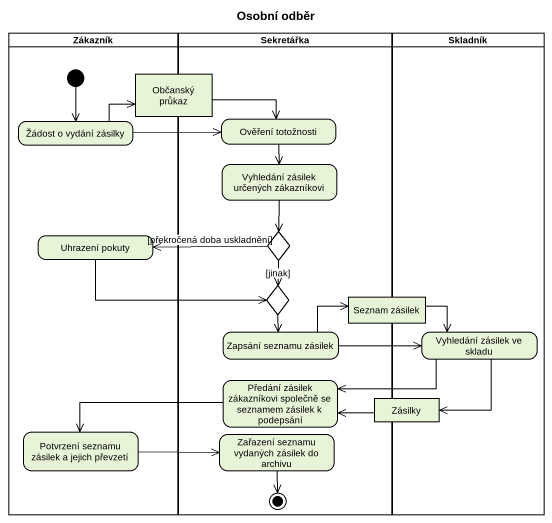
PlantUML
@startuml
title Osobní odběr
hide empty description
state Zákazník <<partition>> {
  state "Žádost o vydání zásilky" as Žádost_o_vydání_zásilky
  state "Uhrazení pokuty" as Uhrazení_pokuty
  state "Potvrzení seznamu zásilek a jejich převzetí" as Potvrzení_seznamu_zásilek_a
  [*] --> Žádost_o_vydání_zásilky
}
state Sekretářka <<partition>> {
  state "Ověření totožnosti" as Ověření_totožnosti
  state "Vyhledání zásilek určených zákazníkovi" as Vyhledání_zásilek_určených
  state choice1 <<choice>>
  state choice2 <<choice>>
  state "Zapsání seznamu zásilek" as Zapsání_seznamu_zásilek
  state "Předání zásilek zákazníkovi společně se seznamem zásilek k podepsání" as Předání_zásilek_zákazníkovi
  state "Zařazení seznamu vydaných zásilek do archivu" as Zařazení_seznamu_vydaných
  Zařazení_seznamu_vydaných --> [*]
}
state Skladník <<partition>> {
  state "Vyhledání zásilek ve skladu" as Vyhledání_zásilek_ve_skladu
}
state "Občanský průkaz" as Občanský_průkaz <<object>>
state "Seznam zásilek" as Seznam_zásilek <<object>>
state Zásilky <<object>>
Občanský_průkaz -right-> Ověření_totožnosti
Žádost_o_vydání_zásilky -right-> Občanský_průkaz
Žádost_o_vydání_zásilky -right-> Ověření_totožnosti
Ověření_totožnosti --> Vyhledání_zásilek_určených
Vyhledání_zásilek_určených --> choice1
Uhrazení_pokuty -right-> choice2
choice1 -left-> Uhrazení_pokuty : [překročená doba uskladnění]
choice1 --> choice2 : [jinak]
choice2 --> Zapsání_seznamu_zásilek
Seznam_zásilek -right-> Vyhledání_zásilek_ve_skladu
Zapsání_seznamu_zásilek -right-> Seznam_zásilek
Zapsání_seznamu_zásilek -right-> Vyhledání_zásilek_ve_skladu
Vyhledání_zásilek_ve_skladu -left-> Předání_zásilek_zákazníkovi
Vyhledání_zásilek_ve_skladu --> Zásilky
Předání_zásilek_zákazníkovi -left-> Potvrzení_seznamu_zásilek_a
Zásilky -left-> Předání_zásilek_zákazníkovi
Potvrzení_seznamu_zásilek_a -right-> Zařazení_seznamu_vydaných
@enduml
